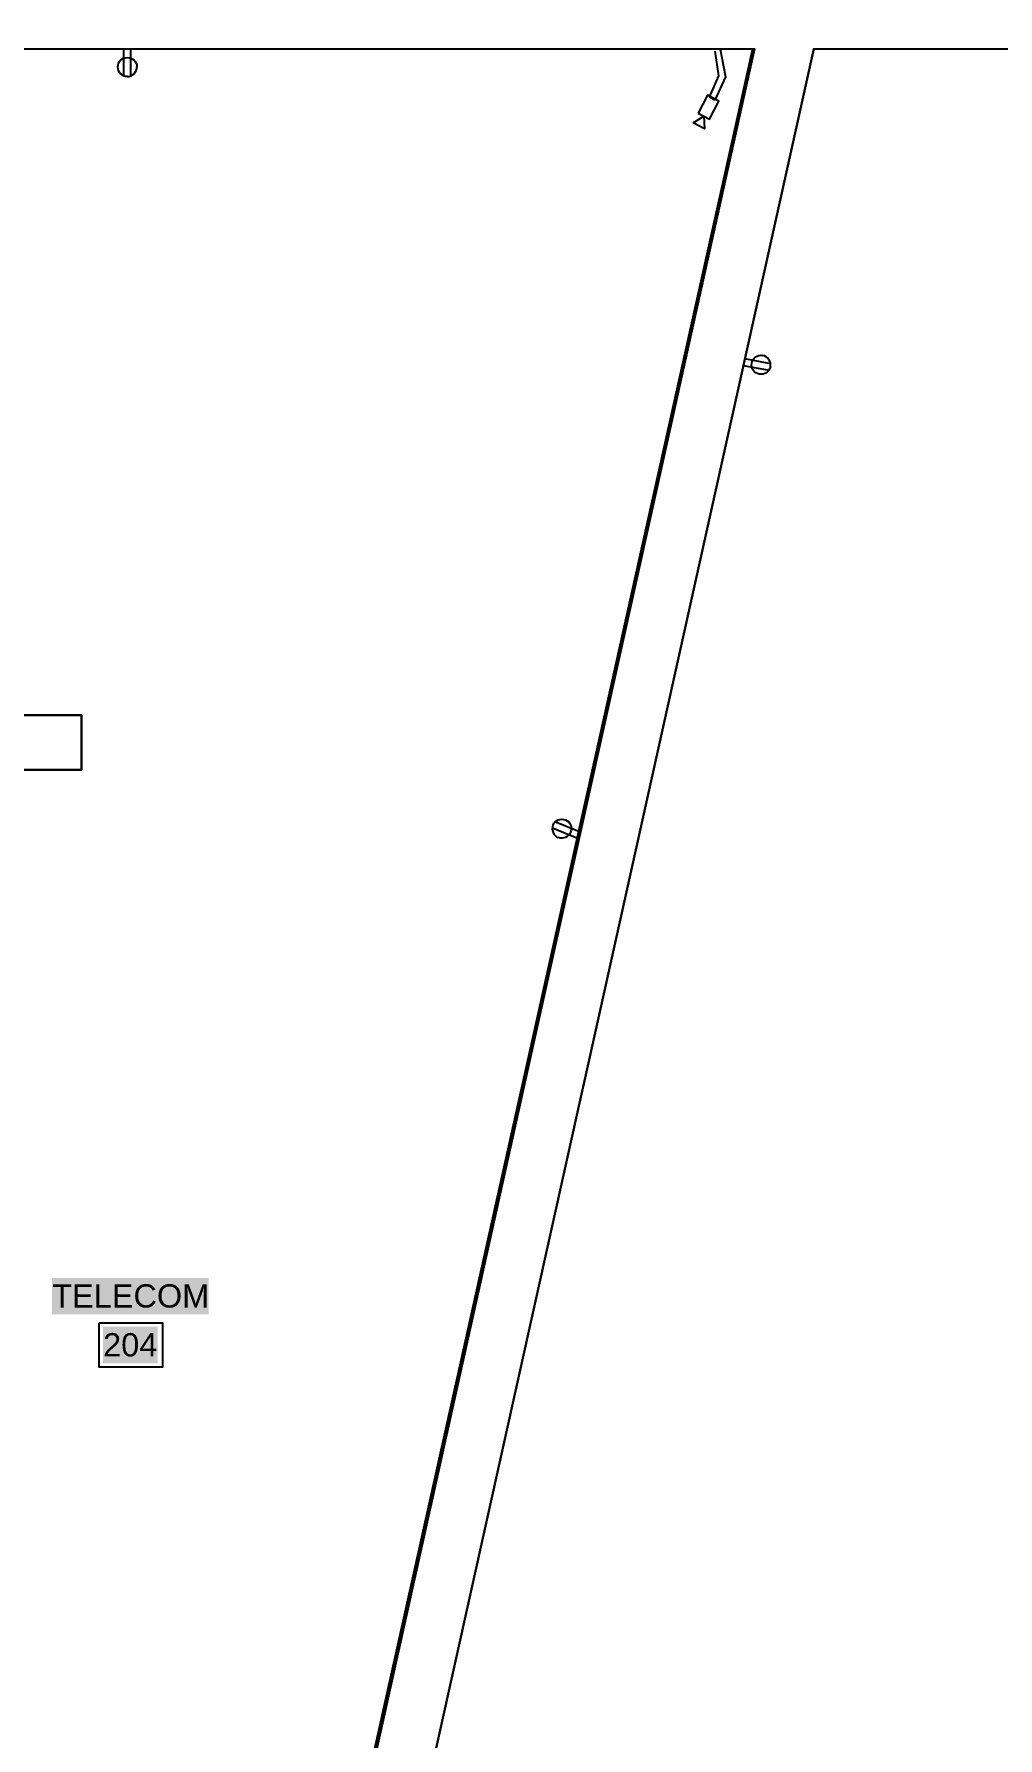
# Model space of a CAD drawing. Header units: inches. Extents: x -1841 to -80, y -100 to 1021.
# Drawn here: x -1340.5 to -1218.2, y 690.1 to 906.2 of the extents above; entities that cross this region are included whole.
import ezdxf

# ---------------------------------------------------------------- set-up
doc = ezdxf.new("R2010")
doc.units = ezdxf.units.IN
doc.header["$MEASUREMENT"] = 0
doc.layers.add('PDF_Geometry', color=7, linetype='Continuous', true_color=0x777777)
doc.layers.add('PDF_Solid Fills', color=7, linetype='Continuous', true_color=0xffffff)
doc.layers.add('PDF_Text', color=7, linetype='Continuous')
doc.styles.add('PDF Arial', font='arial.ttf')

msp = doc.modelspace()

# ---------------------------------------------------------------- linework, layer by layer
at = {"color": 7, "lineweight": 25}
for p, q in [((-1253.62, 900.96), (-1254.07, 904.09)), ((-1253.44, 904.32), (-1252.74, 900.81)), ((-1254.8, 898.22), (-1253.62, 900.96)), ((-1252.74, 900.81), (-1254.12, 897.86)), ((-1254.12, 897.86), (-1254.8, 898.22))]:
    msp.add_line(p, q, dxfattribs=at)
at = {"layer": 'PDF_Geometry', "color": 7, "lineweight": 25}
for points in [[(-1371.69, 690.04), (-1371.2, 690.04), (-1371.2, 904.38), (-1249.09, 904.38), (-1308.08, 638.83), (-1300.88, 637.26), (-1241.57, 904.38), (-1188.87, 904.38), (-1188.87, 913.48), (-1382.28, 913.48), (-1382.28, 904.38), (-1376.57, 904.38), (-1376.57, 690.04), (-1376.57, 687.97), (-1371.69, 687.97)], [(-1300.14, 640.82), (-1241.57, 904.38)], [(-1256.24, 896.2), (-1254.79, 895.46), (-1253.61, 897.75), (-1255.06, 898.5)], [(-1256.87, 894.97), (-1255.51, 895.83), (-1255.43, 894.22)], [(-1332.23, 742.74), (-1324.21, 742.74), (-1324.21, 737.11), (-1332.23, 737.11)]]:
    msp.add_lwpolyline(points, close=True, dxfattribs=at)
for points in [[(-1329.15, 904.28), (-1329.13, 900.92)], [(-1328.27, 904.28), (-1328.25, 900.92)], [(-1299.23, 904.38), (-1249.34, 904.38), (-1308, 640.57)], [(-1307.83, 640.57), (-1249.26, 904.38), (-1307.83, 640.57)], [(-1249.09, 904.38), (-1307.75, 640.57)], [(-1250.36, 865.07), (-1247.06, 864.47)], [(-1250.52, 864.2), (-1247.22, 863.6)], [(-1371.2, 812.89), (-1334.47, 812.89), (-1334.47, 819.84), (-1370.95, 819.84), (-1334.47, 819.84), (-1334.47, 812.89), (-1371.2, 812.89), (-1371.2, 640.57), (-1307.91, 640.57)], [(-1271.29, 805.05), (-1274.4, 806.32)], [(-1271.62, 804.24), (-1274.73, 805.5)]]:
    msp.add_lwpolyline(points, dxfattribs=at)
for centre, start, end in [((-1328.66, 902.07), 270.1221, 0.6015), ((-1248.26, 864.28), 349.496, 79.9755), ((-1273.52, 805.44), 157.6674, 248.1469)]:
    msp.add_arc(centre, 1.22, start, end, dxfattribs=at)
for points in [[(-1329.85, 902.07), (-1329.85, 902.75), (-1329.35, 903.26), (-1328.67, 903.26)], [(-1328.65, 900.85), (-1329.33, 900.85), (-1329.84, 901.39), (-1329.85, 902.07)], [(-1328.67, 903.26), (-1327.99, 903.27), (-1327.44, 902.76), (-1327.44, 902.08)], [(-1249.43, 864.49), (-1249.31, 865.15), (-1248.72, 865.6), (-1248.05, 865.48)], [(-1248.48, 863.11), (-1249.15, 863.23), (-1249.56, 863.82), (-1249.43, 864.49)], [(-1247.06, 864.06), (-1247.19, 863.39), (-1247.81, 862.98), (-1248.48, 863.11)], [(-1274.64, 805.9), (-1274.39, 806.53), (-1273.69, 806.8), (-1273.06, 806.54)], [(-1273.06, 806.54), (-1272.43, 806.29), (-1272.15, 805.63), (-1272.41, 805)], [(-1272.41, 805), (-1272.66, 804.37), (-1273.34, 804.06), (-1273.97, 804.31)]]:
    msp.add_open_spline(points, degree=3, dxfattribs=at)
at = {"layer": 'PDF_Solid Fills', "color": 7, "lineweight": 25, "transparency": 33554559}
for points in [[(-1338.19, 743.81), (-1318.34, 743.81), (-1338.19, 748.44), (-1318.34, 748.44)], [(-1331.74, 737.61), (-1324.79, 737.61), (-1331.74, 742.24), (-1324.79, 742.24)]]:
    msp.add_solid(points, dxfattribs=at)

# ---------------------------------------------------------------- texts
at = {"layer": 'PDF_Text', "color": 7, "lineweight": 25, "char_height": 2.948, "attachment_point": 4, "style": 'PDF Arial'}
for s, insert in [('TELECOM', (-1338.17, 746.14)), ('204', (-1331.72, 739.94))]:
    msp.add_mtext(s, dxfattribs=dict(at, insert=insert))

doc.saveas('drawing.dxf')
